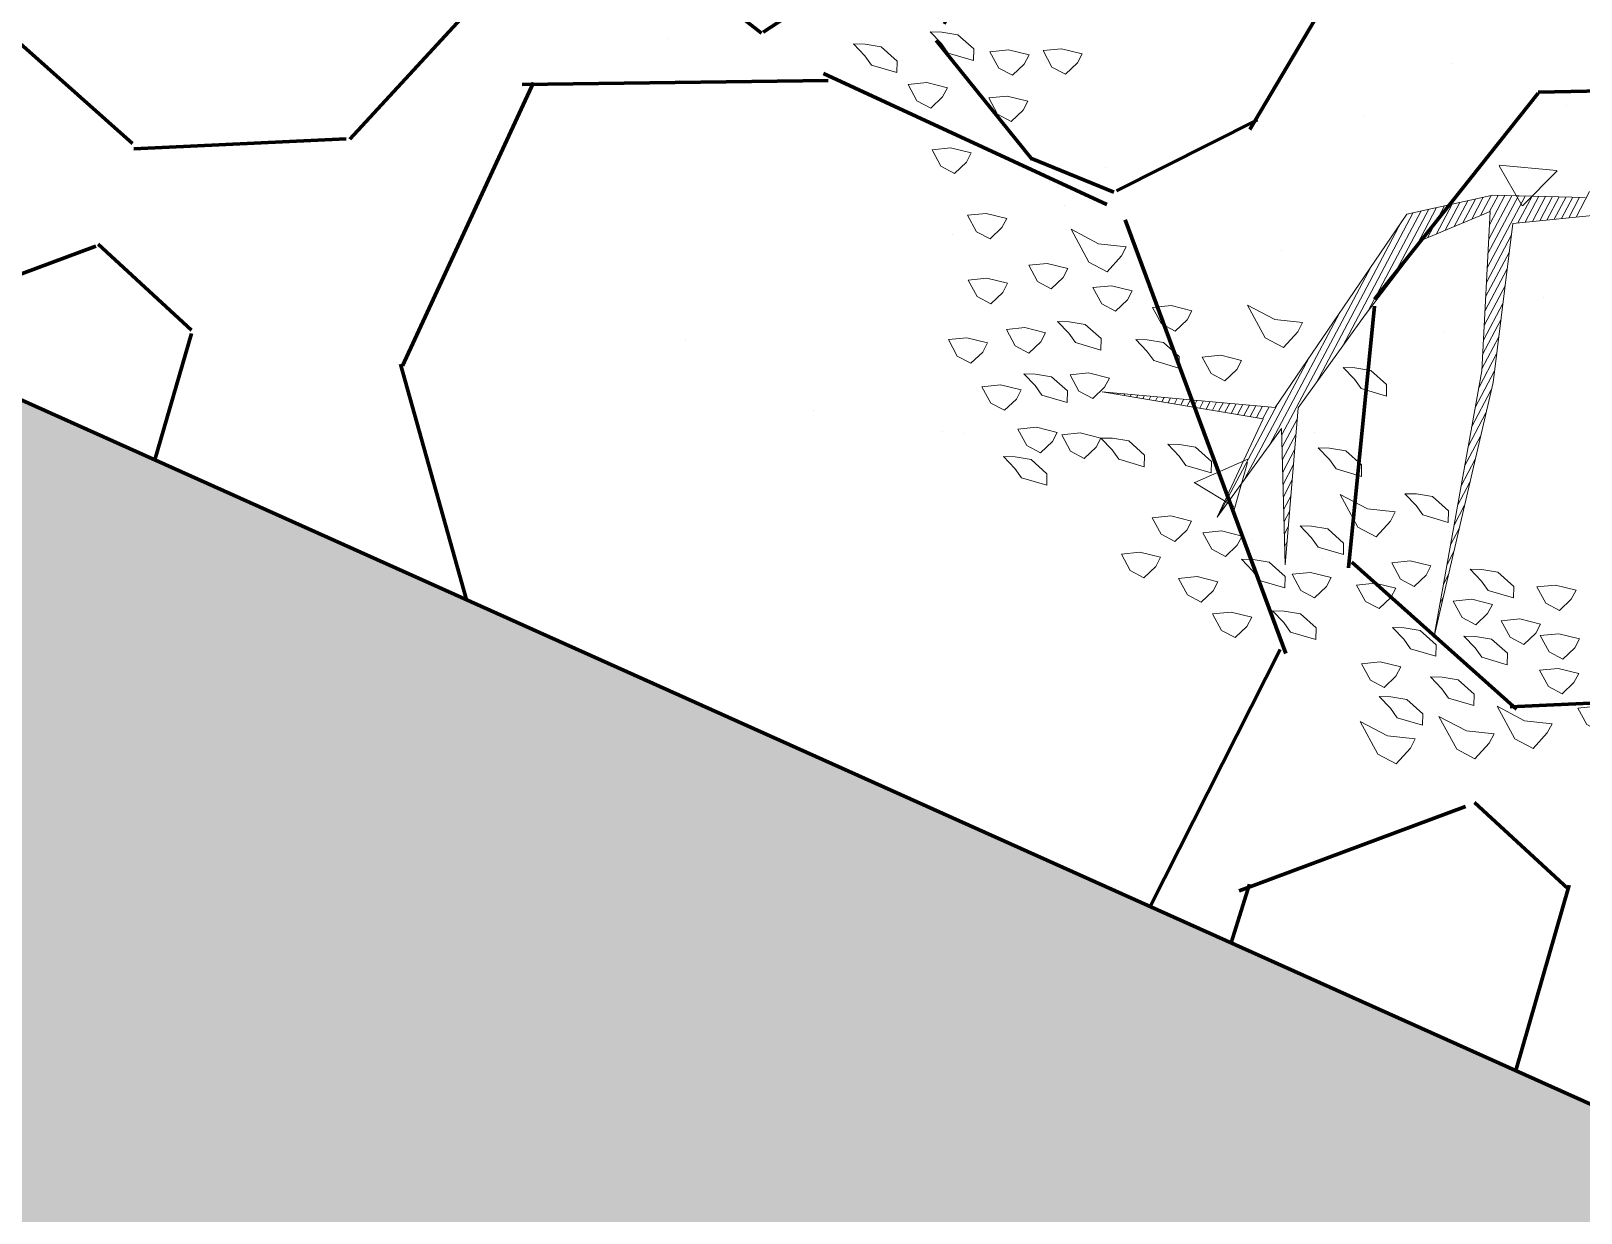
# Model space of a CAD drawing. Header units: millimetres. Extents: x 111 to 1506, y 14 to 566.
# Drawn here: x 243.345 to 245.119, y 193.169 to 194.522 of the extents above; entities that cross this region are included whole.
import ezdxf

# ---------------------------------------------------------------- set-up
doc = ezdxf.new("R2010")
doc.units = ezdxf.units.MM
for name, color, linetype, lineweight in [('ARBOLES', 78, 'Continuous', 5), ('G', 254, 'Continuous', 5), ('GRASS', 56, 'Continuous', 0)]:
    doc.layers.add(name, color=color, linetype=linetype, lineweight=lineweight)

# ---------------------------------------------------------------- blocks, each defined once
blk = doc.blocks.new('*X16')
at = {"color": 0}
for p, q in [((16.53211684007416, 17.11), (16.53250178836329, 17.11)), ((16.53545011110045, 17.1), (16.53669525836411, 17.1)), ((16.53878338212674, 17.09), (16.54088872836492, 17.09)), ((16.54211665315303, 17.08), (16.54508219836574, 17.08)), ((16.54544992417932, 17.07), (16.54927566836656, 17.07)), ((16.54878319520561, 17.06), (16.55346913836738, 17.06)), ((16.5521164662319, 17.05), (16.55766260836819, 17.05)), ((16.5554497372582, 17.04), (16.56185607836901, 17.04)), ((16.55878300828448, 17.03), (16.56604954836983, 17.03)), ((16.56211627931077, 17.02), (16.57024301837064, 17.02)), ((16.56544955033707, 17.01), (16.57443648837146, 17.01)), ((16.56878282136335, 17), (16.57862995837228, 17)), ((16.57211609238964, 16.99), (16.58282342837309, 16.99)), ((16.57544936341594, 16.98), (16.58701689837391, 16.98)), ((16.57878263444223, 16.97), (16.59121036837473, 16.97)), ((16.58211590546852, 16.96), (16.59540383837554, 16.96)), ((16.58544917649481, 16.95), (16.59959730837636, 16.95)), ((16.58878244752109, 16.94), (16.60379077837718, 16.94)), ((16.59211571854739, 16.93), (16.607984248378, 16.93)), ((16.59544898957368, 16.92), (16.61217771837881, 16.92)), ((16.59878226059997, 16.91), (16.61637118837963, 16.91)), ((16.60211553162626, 16.9), (16.62056465838045, 16.9)), ((16.60544880265255, 16.89), (16.62475812838126, 16.89)), ((16.60878207367884, 16.88), (16.62895159838208, 16.88)), ((16.61211534470513, 16.87), (16.6331450683829, 16.87)), ((16.61544861573142, 16.86), (16.63733853838371, 16.86)), ((16.44302188123667, 16.85), (16.64881313712697, 16.85)), ((16.51302057278878, 16.84), (16.73881145483683, 16.84)), ((16.58301926434086, 16.83), (16.82880977254665, 16.83)), ((16.58853140800541, 16.81), (16.64224241233268, 16.81)), ((16.60622338499111, 16.82), (16.91880809025651, 16.82)), ((16.70828617259745, 16.81), (17.00880640796636, 16.81)), ((16.55314745403402, 16.79), (16.59557661796462, 16.79)), ((16.57083943101972, 16.8), (16.61890951514865, 16.8)), ((16.78161813517583, 16.8), (17.03089946829199, 16.8)), ((16.8531901371519, 16.79), (17.0393608485895, 16.79)), ((16.50007152307694, 16.76), (16.52557792641252, 16.76)), ((16.51776350006263, 16.77), (16.54891082359655, 16.77)), ((16.53545547704833, 16.78), (16.57224372078059, 16.78)), ((16.91318901562512, 16.78), (17.047822228887, 16.78)), ((16.97318789409835, 16.77), (17.05628360918451, 16.77)), ((17.00543915516986, 16.76), (17.06474498948201, 16.76)), ((16.44699559211986, 16.73), (16.45557923486042, 16.73)), ((16.46468756910556, 16.74), (16.47891213204445, 16.74)), ((16.48237954609125, 16.75), (16.50224502922849, 16.75)), ((17.01766114893293, 16.75), (17.07320636977952, 16.75)), ((17.02988314269599, 16.74), (17.08166775007702, 16.74)), ((17.04210513645906, 16.73), (17.09012913037453, 16.73)), ((16.42930361513416, 16.72), (16.43224633767638, 16.72)), ((17.05432713022213, 16.72), (17.09859051067204, 16.72)), ((17.06654912398519, 16.71), (17.10705189096955, 16.71)), ((17.07191611900144, 16.68), (17.12628322965982, 16.68)), ((17.07877111774826, 16.7), (17.11551327126705, 16.7)), ((17.09099311151132, 16.69), (17.12128332312038, 16.69)), ((17.02884000112323, 16.66), (17.13628304273869, 16.66)), ((17.05037806006234, 16.67), (17.13128313619925, 16.67)), ((16.9642258243059, 16.63), (17.04772422536325, 16.63)), ((16.98576388324501, 16.64), (17.07408736893483, 16.64)), ((17.00730194218412, 16.65), (17.14128294927813, 16.65)), ((17.09638439757046, 16.64), (17.14628285581756, 16.64)), ((17.10305093962304, 16.63), (17.151282762357, 16.63)), ((16.92114970642769, 16.61), (16.99499793822011, 16.61)), ((16.9426877653668, 16.62), (17.02136108179169, 16.62)), ((17.10971748167562, 16.62), (17.15628266889643, 16.62)), ((17.1163840237282, 16.61), (17.16128257543587, 16.61)), ((16.85653552961037, 16.58), (16.91590850750541, 16.58)), ((16.87807358854948, 16.59), (16.94227165107697, 16.59)), ((16.89961164748859, 16.6), (16.96863479464855, 16.6)), ((17.12305056578078, 16.6), (17.1662824819753, 16.6)), ((17.12971710783336, 16.59), (17.17128238851474, 16.59)), ((17.13638364988594, 16.58), (17.17628229505417, 16.58)), ((16.79528174480739, 16.56), (16.86318222036226, 16.56)), ((16.82653116067887, 16.57), (16.88954536393383, 16.57)), ((17.14305019193853, 16.57), (17.18128220159361, 16.57)), ((17.14971673399111, 16.56), (17.19705354405891, 16.56)), ((16.70153349719299, 16.53), (16.75780430419236, 16.53)), ((16.73278291306445, 16.54), (16.7954959073358, 16.54)), ((16.76403232893593, 16.55), (16.83318751047924, 16.55)), ((16.60778524957856, 16.5), (16.64472949476205, 16.5)), ((16.63903466545004, 16.51), (16.68242109790549, 16.51)), ((16.67028408132151, 16.52), (16.72011270104892, 16.52)), ((16.54528641783562, 16.48), (16.56934628847517, 16.48)), ((16.57653583370709, 16.49), (16.60703789161862, 16.49)), ((16.45153817022119, 16.45), (16.45627147904485, 16.45)), ((16.48278758609267, 16.46), (16.4939630821883, 16.46)), ((16.51403700196414, 16.47), (16.53165468533173, 16.47))]:
    blk.add_line(p, q, dxfattribs=at)
blk = doc.blocks.new('E1E')
at = {"layer": 'ARBOLES', "ltscale": 0.2}
for p, q in [((96.6386149621664, 58.7496366377981), (96.6386149621664, 58.7496366377981)), ((96.7277282822967, 58.62182543325621), (96.7277282822967, 58.62182543325621)), ((96.26571117668692, 58.52697941621528), (96.26571117668692, 58.52697941621528)), ((96.78966623359914, 58.54178970831882), (96.78966623359914, 58.54178970831882)), ((96.40324373348395, 58.47991098517507), (96.40324373348395, 58.47991098517507)), ((96.78254370395635, 58.49458400585972), (96.72783416629368, 58.4545935578224)), ((96.80251741810768, 58.43103546995921), (96.77995417640331, 58.49070236014931)), ((96.62889396902955, 58.47879000403968), (96.62889396902955, 58.47879000403968)), ((96.80186923806689, 58.43172278558852), (96.72459673951076, 58.45139878143282)), ((96.20191572783341, 58.34612024460335), (96.14387078984957, 58.400791709007)), ((96.2113654874735, 58.4099156305238), (96.14412775275177, 58.40146243734311)), ((96.20252986078678, 58.34659609944917), (96.21172268730965, 58.40972081411546)), ((96.07875918467144, 58.33799653709393), (96.07875918467144, 58.33799653709393)), ((96.51043459591988, 58.25308733499712), (96.51043459591988, 58.25308733499712)), ((96.16592383663891, 58.19616972758949), (96.16592383663891, 58.19616972758949)), ((97.00958976368014, 58.18303610135143), (97.00958976368014, 58.18303610135143)), ((96.306264850295, 58.17706704225002), (96.306264850295, 58.17706704225002)), ((97.03201954071315, 58.16249022275364), (97.03201954071315, 58.16249022275364)), ((96.63062056546087, 58.01452995844754), (96.63062056546087, 58.01452995844754)), ((96.70753499190077, 58.02057577467239), (96.70753499190077, 58.02057577467239)), ((97.15457562237286, 58.0293402505511), (97.15457562237286, 58.0293402505511)), ((96.85353865605036, 57.95704455970865), (96.85353865605036, 57.95704455970865)), ((96.73290300122328, 57.91330490968679), (96.73290300122328, 57.91330490968679)), ((97.23205816898363, 57.8432536760411), (97.23205816898363, 57.8432536760411)), ((97.01894446700287, 57.55764712157661), (97.01894446700287, 57.55764712157661)), ((96.99552995423464, 57.50208050068003), (96.99552995423464, 57.50208050068003))]:
    blk.add_line(p, q, dxfattribs=at)
blk.add_lwpolyline([(96.13617329898493, 58.45415334667818), (96.23454369762548, 58.37325742798514), (96.34373736296122, 58.3205620668338), (96.65089543447088, 58.41836750189479), (96.82522823937035, 58.25439134121204), (96.67330342685267, 58.42055182519135), (96.80698992215157, 58.48787455675749), (96.66171870116585, 58.4465680594365), (96.77365889337779, 58.59773174830995), (96.6263028348107, 58.43859148156814), (96.47452767683836, 58.39438885696114), (96.34876826681278, 58.3617707414981), (96.25115932716395, 58.38844986840427), (96.39561920430927, 58.55409419370748), (96.67447715089683, 58.80296549498523), (96.39343459703099, 58.57650249667726), (96.2366784200555, 58.42097016121072), (96.12819632886308, 58.48956976677065)], dxfattribs=at)
for points in [[(96.55141438289905, 59.04432746574246), (96.57382237528081, 59.046511789039), (96.58251091954588, 59.02699961335502), (96.57819158983767, 59.00169518309933), (96.55649517159912, 59.01541510421139), (96.53840650892569, 59.03853521117053)], [(96.6324076930095, 59.00245589841705), (96.661319622378, 59.00753634899961), (96.67290434806473, 58.98152011475446), (96.66426568864814, 58.93091125424284), (96.64688860011795, 58.96993560561059), (96.61939981903612, 58.99666364384522)], [(96.56086438615596, 58.97059849827183), (96.5832723785376, 58.97278282156825), (96.5919609228028, 58.95327064588427), (96.58764159309449, 58.92796621562858), (96.56594517485601, 58.94168613674053), (96.54785651218248, 58.96480624369978)], [(96.70400088471165, 58.96419226236701), (96.73291281408017, 58.96927271294958), (96.74449753976698, 58.94325647870441), (96.73585888035022, 58.89264761819292), (96.71848179182, 58.93167196956067), (96.69099301073828, 58.9584000077953)], [(96.53052930850087, 58.93370955887217), (96.5529373008825, 58.93589388216871), (96.5616258451477, 58.91638170648484), (96.55730651543938, 58.89107727622904), (96.53561009720094, 58.90479719734109), (96.5175214345274, 58.92791730430036)], [(96.70913155826011, 58.86515886464057), (96.70984313240358, 58.88106310904907), (96.68885828830824, 58.91068727456972), (96.67874659575665, 58.89839096143638), (96.6838273844567, 58.86947859990532), (96.69901986570852, 58.85286255150735), (96.71131616553856, 58.8427505616708)], [(96.79368273908715, 58.90280851935783), (96.82259466845566, 58.90788896994039), (96.83417939414248, 58.88187273569524), (96.82554073472583, 58.83126387518363), (96.80816364619561, 58.87028822655138), (96.78067486511387, 58.8970162647859)], [(96.56020269686103, 58.88457321766786), (96.58261068924291, 58.88675754096429), (96.59129923350795, 58.86724536528055), (96.58697990379964, 58.84194093502474), (96.56528348556108, 58.85566085613669), (96.54719482288776, 58.87878096309582)], [(96.63829982554981, 58.84920570890374), (96.63901139969327, 58.86510995331223), (96.61802655559809, 58.89473411883277), (96.60791486304632, 58.88243780569955), (96.6129956517464, 58.85352544416848), (96.6281881329982, 58.83690939577063), (96.64048443282823, 58.82679740593385)], [(96.78143632410564, 58.84279947299915), (96.78214789824884, 58.85870371740775), (96.76116305415363, 58.88832788292818), (96.75105136160204, 58.87603156979507), (96.75613215030208, 58.84711920826389), (96.77132463155388, 58.83050315986593), (96.78362093138405, 58.82039117002925)], [(96.49297871971584, 58.87802024777811), (96.5153867120976, 58.88020457107465), (96.52407525636265, 58.86069239539079), (96.51975592665433, 58.83538796513521), (96.49805950841586, 58.84910788624704), (96.47997084574232, 58.87222799320629)], [(96.574733488818, 58.78193188866593), (96.57544506296136, 58.79783613307454), (96.55446021886614, 58.82746029859486), (96.54434852631441, 58.81516398546175), (96.54942931501448, 58.78625162393068), (96.56462179626641, 58.76963557553282), (96.57691809609643, 58.75952358569615)], [(96.59566844806469, 58.82242875934086), (96.61807644044649, 58.82461308263741), (96.62676498471151, 58.80510090695353), (96.6224456550032, 58.77979647669774), (96.60074923676477, 58.79351639780968), (96.58266057409132, 58.81663650476894)], [(96.70846986896541, 58.77913358403661), (96.70918144310863, 58.79503782844522), (96.68819659901344, 58.82466199396576), (96.6780849064618, 58.81236568083254), (96.68316569516188, 58.78345331930147), (96.6983581764137, 58.76683727090339), (96.71065447624372, 58.75672528106683)], [(96.74820506502888, 58.81241459216089), (96.77061305741057, 58.81459891545754), (96.77930160167573, 58.79508673977356), (96.77498227196742, 58.76978230951777), (96.75328585372887, 58.7835022306297), (96.7351971910554, 58.80662233758896)], [(96.62971105098171, 58.72847581219677), (96.65211904336347, 58.73066013549344), (96.66080758762863, 58.71114795980957), (96.6564882579202, 58.68584352955378), (96.63479183968178, 58.69956345066571), (96.61670317700843, 58.72268355762496)], [(96.68682333557527, 58.72273246895331), (96.70923132795716, 58.72491679224985), (96.71791987222221, 58.70540461656599), (96.7136005425139, 58.68010018631018), (96.69190412427545, 58.69382010742213), (96.67381546160202, 58.71694021438138)], [(96.82421735613607, 58.65921331397583), (96.82492893027955, 58.67511755838442), (96.80394408618432, 58.70474172390486), (96.79383239363271, 58.69244541077164), (96.7989131823328, 58.66353304924057), (96.81410566358448, 58.64691700084271), (96.82640196341451, 58.63680501100615)], [(96.58133719550156, 58.64458594356112), (96.58204876964504, 58.66049018796961), (96.56106392554979, 58.69011435349005), (96.5509522329982, 58.67781804035693), (96.55603302169828, 58.64890567882586), (96.57122550294996, 58.63228963042803), (96.58352180278, 58.62217764059145)], [(96.7475932605825, 58.65626827536157), (96.77000125296429, 58.65845259865812), (96.7786897972293, 58.63894042297424), (96.774370467521, 58.61363599271867), (96.75267404928258, 58.62735591383061), (96.73458538660911, 58.65047602078975)], [(96.62254542470023, 58.6395544043069), (96.65145735406865, 58.64463485488947), (96.66304207975548, 58.61861862064431), (96.65440342033882, 58.56800976013282), (96.63702633180871, 58.60703411150057), (96.60953755072687, 58.6337621497351)], [(96.72233897162748, 58.59046697443095), (96.72305054577072, 58.60637121883955), (96.70206570167572, 58.63599538435998), (96.69195400912399, 58.62369907122688), (96.69703479782395, 58.59478670969569), (96.71222727907585, 58.57817066129772), (96.72452357890593, 58.56805867146107)], [(96.86761019261318, 58.63177347175182), (96.89001818499484, 58.63395779504838), (96.89870672926003, 58.61444561936462), (96.8943873995517, 58.58914118910881), (96.87269098131316, 58.60286111022087), (96.85460231863969, 58.62598121718)], [(96.81415554843299, 58.57679596464736), (96.81486712257632, 58.59270020905586), (96.79388227848101, 58.62232437457639), (96.78377058592942, 58.61002806144317), (96.78885137462946, 58.5811156999121), (96.80404385588136, 58.56449965151414), (96.8163401557114, 58.55438766167758)], [(96.63636464251387, 58.5210088308966), (96.63707621665723, 58.53691307530509), (96.61609137256205, 58.56653724082565), (96.60597968001042, 58.55424092769253), (96.61106046871036, 58.52532856616136), (96.62625294996216, 58.50871251776339), (96.63854924979219, 58.49860052792682)], [(96.87416401444823, 58.5645485628425), (96.89657200683013, 58.56673288613904), (96.90526055109517, 58.54722071045516), (96.90094122138686, 58.52191628019936), (96.87924480314841, 58.53563620131129), (96.86115614047495, 58.55875630827043)], [(96.80912464458143, 58.53558728998296), (96.83153263696312, 58.53777161327961), (96.84022118122827, 58.51825943759575), (96.83590185151995, 58.49295500733994), (96.8142054332814, 58.50667492845189), (96.79611677060795, 58.52979503541125)], [(96.5409901949919, 58.45515861863764), (96.54170176913514, 58.47106286304613), (96.52071692503993, 58.50068702856678), (96.5106052324883, 58.48839071543356), (96.51568602118842, 58.45947835390238), (96.5308785024402, 58.44286230550442), (96.54317480227036, 58.43275031566786)], [(96.91542212849531, 58.4893959873929), (96.93783012087708, 58.49158031068945), (96.94651866514226, 58.4720681350056), (96.94219933543394, 58.44676370474978), (96.92050291719542, 58.46048362586185), (96.90241425452193, 58.48360373282109)], [(96.85109433277164, 58.47633895894209), (96.87350232515352, 58.47852328223863), (96.88219086941858, 58.45901110655465), (96.87787153971027, 58.43370667629897), (96.85617512147171, 58.44742659741091), (96.83808645879836, 58.47054670437005)], [(96.79621654030501, 58.38955296302031), (96.79692811444824, 58.4054572074289), (96.775943270353, 58.43508137294945), (96.76583157780139, 58.42278505981625), (96.77091236650148, 58.39387269828517), (96.78610484775326, 58.3772566498872), (96.79840114758332, 58.36714466005064)], [(96.56202492393551, 58.35541341692174), (96.59093685330394, 58.3604938675043), (96.60252157899087, 58.33447763325903), (96.59388291957424, 58.28386877274765), (96.57650583104387, 58.32289312411539), (96.54901704996216, 58.34962116234992)], [(96.86349040229872, 58.32598489671458), (96.86420197644208, 58.34188914112319), (96.84321713234687, 58.37151330664362), (96.83310543979513, 58.3592169935105), (96.8381862284952, 58.33030463197944), (96.85337870974712, 58.31368858358136), (96.86567500957715, 58.30357659374481)], [(96.66034543772768, 58.34463853442415), (96.68275343010956, 58.3468228577206), (96.69144197437453, 58.32731068203672), (96.68712264466619, 58.30200625178104), (96.66542622642777, 58.31572617289298), (96.64733756375419, 58.33884627985224)], [(96.87868288355041, 58.30936884831674), (96.9010908759323, 58.31155317161317), (96.90977942019748, 58.2920409959293), (96.90546009048904, 58.26673656567372), (96.8837636722506, 58.28045648678567), (96.86567500957715, 58.30357659374481)], [(96.74210020682999, 58.24855017531188), (96.74281178097333, 58.26445441972047), (96.72182693687813, 58.29407858524091), (96.71171524432638, 58.28178227210768), (96.71679603302657, 58.25286991057662), (96.73198851427829, 58.23625386217866), (96.7442848141083, 58.22614187234198)], [(96.9849803674644, 58.26317754572669), (96.98569194160773, 58.27908179013518), (96.96470709751264, 58.30870595565572), (96.9545954049609, 58.2964096425225), (96.95967619366108, 58.26749728099144), (96.97486867491277, 58.25088123259336), (96.9871649747428, 58.24076924275678)], [(96.92136414588406, 58.26602476168424), (96.94377213826593, 58.2682090849808), (96.952460682531, 58.24869690929692), (96.94814135282269, 58.22339247904112), (96.92644493458424, 58.23711240015307), (96.9083562719108, 58.26023250711232)], [(96.67198004826305, 58.24850126398353), (96.69438804064468, 58.25068558728007), (96.70307658490984, 58.2311734115962), (96.69875725520151, 58.20586898134052), (96.67706083696308, 58.21958890245245), (96.65897217428954, 58.2427090094117)], [(96.81872430238373, 58.25149521392614), (96.84113229476549, 58.25367953722279), (96.84982083903051, 58.2341673615388), (96.8455015093222, 58.20886293128312), (96.82380509108377, 58.22258285239495), (96.80571642841032, 58.24570295935433)], [(96.89250210136416, 58.19082327490632), (96.89321367550751, 58.20672751931493), (96.8722288314122, 58.23635168483535), (96.86211713886057, 58.22405537170214), (96.86719792756064, 58.19514301017117), (96.88239040881255, 58.1785269617731), (96.8946867086426, 58.16841497193654)], [(96.81155867610224, 58.16257380603627), (96.81227025024548, 58.17847805044486), (96.79128540615027, 58.2081022159653), (96.78117371359863, 58.19580590283218), (96.78625450229872, 58.16689354130101), (96.80144698355042, 58.15027749290315), (96.81374328338043, 58.1401655030666)], [(96.92431021215431, 58.18939966692759), (96.94671820453614, 58.19158399022414), (96.95540674880115, 58.17207181454027), (96.95108741909284, 58.14676738428447), (96.9293910008544, 58.1604873053964), (96.91130233818096, 58.18360741235567)], [(96.71974209929665, 58.17624481581997), (96.74215009167841, 58.17842913911651), (96.75083863594357, 58.15891696343264), (96.74651930623524, 58.13361253317684), (96.7248228879968, 58.14733245428879), (96.70673422532325, 58.17045256124803)], [(96.84915914973585, 58.14814208093484), (96.87156714211748, 58.15032640423151), (96.88025568638254, 58.13081422854764), (96.8759363566743, 58.10550979829185), (96.8542399384359, 58.11922971940377), (96.8361512757623, 58.14234982636303)], [(96.6886954474982, 58.12345163201193), (96.71760737686684, 58.1285320825944), (96.72919210255344, 58.10251584834922), (96.72055344313699, 58.05190698783762), (96.70317635460678, 58.09093133920548), (96.67568757352494, 58.11765937744001)], [(96.77040033175207, 58.09748430909512), (96.79280832413387, 58.09966863239155), (96.80149686839891, 58.08015645670779), (96.79717753869059, 58.054852026452), (96.77548112045216, 58.06857194756405), (96.75739245777862, 58.09169205452319)], [(96.92075234143776, 58.10987844488503), (96.94316033381966, 58.11206276818136), (96.95184887808472, 58.09255059249749), (96.94752954837641, 58.06724616224191), (96.92583313013796, 58.08096608335386), (96.90774446746437, 58.104086190313)], [(96.8484974604409, 58.06211680033088), (96.87090545282264, 58.06430112362754), (96.87959399708772, 58.04478894794367), (96.8752746673794, 58.01948451768786), (96.85357824914095, 58.03320443879993), (96.8354895864674, 58.05632454575918)], [(96.79433124211748, 57.99123504881781), (96.81673923449912, 57.99341937211447), (96.82542777876431, 57.9739071964305), (96.821108449056, 57.94860276617491), (96.79941203081756, 57.96232268728674), (96.78132336814409, 57.985442794246)], [(96.67151789836208, 57.881991838598), (96.69392589074384, 57.88417616189467), (96.702614435009, 57.86466398621069), (96.69829510530069, 57.83935955595489), (96.67659868706215, 57.85307947706705), (96.65851002438869, 57.87619958402618)], [(96.7770539232842, 57.89001732779484), (96.79946191566594, 57.8922016510914), (96.80815045993099, 57.87268947540763), (96.80383113022268, 57.84738504515182), (96.78213471198423, 57.86110496626377), (96.7640460493109, 57.88422507322303)], [(96.57248581042658, 57.8768624766872), (96.59489380280836, 57.87904679998386), (96.60358234707343, 57.85953462429988), (96.5992630173652, 57.8342301940442), (96.57756659912664, 57.84795011515625), (96.5594779364532, 57.87107022211539)], [(96.63107112815523, 57.83280658606535), (96.65347912053714, 57.8349909093619), (96.66216766480207, 57.81547873367803), (96.65784833509387, 57.79017430342222), (96.63615191685543, 57.80389422453429), (96.61806325418188, 57.82701433149342)], [(96.74748030462095, 57.79891159660853), (96.76988829700274, 57.80109591990497), (96.77857684126768, 57.78158374422109), (96.77425751155948, 57.75627931396529), (96.75256109332106, 57.76999923507735), (96.73447243064759, 57.7931193420366)], [(96.70342577884917, 57.74032615822846), (96.70413735299249, 57.75623040263707), (96.68315250889731, 57.7858545681576), (96.67304081634569, 57.77355825502438), (96.67812160504573, 57.74464589349332), (96.69331408629743, 57.72802984509535), (96.70561038612759, 57.71791785525879)], [(96.79671538878976, 57.68834260106659), (96.797426962933, 57.70424684547497), (96.77644211883788, 57.73387101099561), (96.76633042628616, 57.72157469786252), (96.77141121498623, 57.69266233633135), (96.78660369623813, 57.67604628793337), (96.79889999606822, 57.6659342980967)]]:
    blk.add_lwpolyline(points, close=True, dxfattribs=at)
at = {"layer": 'ARBOLES', "ltscale": 0.2, "xscale": 0.8372139817761642, "yscale": 0.8372139817761642, "zscale": 0.8372139817761642, "rotation": 204.0028523145856}
blk.add_blockref('*X16', (103.6395475192941, 76.97354757922794), dxfattribs=at)

msp = doc.modelspace()

# ---------------------------------------------------------------- hatches: boundary and pattern name
at = {"layer": 'G', "lineweight": 100, "ltscale": 1000}
h = msp.add_hatch(dxfattribs=at)
h.set_pattern_fill('AR-HBONE', color=256, scale=0.04599999999999999, angle=-22.08522832086834, style=0)
h.set_pattern_definition([(22.91477167913166, (777.2314303348064, 1670.63462945394), (0.097837146278343, 0.2411221532918743), [0.5519999999999998, -0.1839999999999999]), (112.9147716791316, (777.4009099846065, 1670.706271957454), (0.097837146278343, 0.2411221532918743), [0.5519999999999999, -0.184])])
edge = h.paths.add_edge_path()
edge.add_line((221.7473892507877, 201.0769939762462), (222.2417687523686, 203.5668404504517))
edge.add_line((222.2417687523686, 203.5668404504517), (283.2526508513097, 176.1821522132281))
edge.add_line((283.2526508513097, 176.1821522132281), (282.6155355253268, 174.2758931804485))
edge.add_line((282.6155355253268, 174.2758931804485), (222.0444349454494, 201.4631858158104))
at = {"layer": 'GRASS', "lineweight": 100, "ltscale": 1000, "true_color": 0x261a0d}
h = msp.add_hatch(dxfattribs=at)
h.set_pattern_fill('GRAVEL', color=28, scale=1.7, angle=-112.0852283208683)
h.set_pattern_definition([(115.9275591831317, (831.6558656637125, 1675.660298218435), (-9.063970477445864, 18.35468439347277), [0.2287111999999999, -22.64244968002528]), (72.8845124071316, (831.555865075233, 1675.865989448933), (-6.094838201485775, -19.54233730385667), [0.3924755999999997, -38.85507209409096]), (20.42521875713165, (831.6713700878337, 1676.241083559876), (-23.71965007661784, -8.721708562133985), [0.2767395999999996, -27.39725541336946]), (155.1884606851316, (831.5268325152146, 1677.015230115834), (30.86609512533933, -14.35876637157613), [0.3574045999999995, -35.38304867076923]), (180.7484258571317, (831.2024189288271, 1677.165209530979), (22.09903787548946, 0.2062158521636182), [0.3504634999999995, -34.69593431775004]), (245.1884606851316, (830.8519848498462, 1677.160631727058), (14.35876637157613, 30.86609512533933), [0.3574045999999996, -35.38304867076924]), (285.6090121458317, (830.7020054347012, 1676.836218140671), (-7.443358276317301, 26.87017710344271), [0.4726492999999999, -46.79224253315719]), (320.1701000540316, (830.8291817005419, 1676.381000393426), (30.18157129471496, -25.08869773786675), [0.4462295999999997, -44.17674654458273]), (9.344337294131659, (831.1718635674623, 1676.095185526626), (25.59182681762635, 4.292831249492636), [0.358615, -35.5029242865393]), (63.15112998813171, (831.5257202655963, 1676.153412987378), (-8.606190085402462, -16.68872350462789), [0.4094144, -20.06129638394691]), (110.3122094771315, (831.7106275701623, 1676.518692727739), (-9.657796932637883, 25.93408873293846), [0.5294615999999999, -52.41673750815132]), (26.72884651313167, (830.8782964886014, 1675.462110988985), (13.92580708083157, 7.191793736437567), [0.1807116999999998, -17.89053618164897]), (59.38400606913165, (831.039698945973, 1675.543389810054), (-11.45980388463115, -19.20007538854451), [0.3438028999999997, -34.03656940746687]), (112.9147716791316, (831.2147918799569, 1675.83926725845), (-1.575263513412269, 0.6391751429081425), [0.2404157, -2.163747356034269]), (91.11336219313161, (831.4485657615699, 1675.872834687239), (-0.04534868771620765, -9.154667852878214), [0.1294685999999998, -12.81734567996862]), (179.7161811651316, (831.4460501161713, 1676.002278387466), (5.36496568314527, -0.3422619153127439), [0.1830950999999999, -8.971685072128647]), (278.8785282112316, (831.2629567591134, 1676.00318536122), (1.233001598100129, -6.004140826053566), [0.2973793, -9.615238921237006]), (49.4798228561317, (831.3088542038845, 1675.709370071347), (-2.853613799228716, -2.511351883916598), [0.2150346999999999, -5.160837322286275]), (264.3043120131317, (831.8167716990579, 1676.915931225245), (-1.665960888844636, -17.67016056284828), [0.3012399999999996, -29.82283674933795]), (318.2609476210316, (831.7868751004343, 1676.616177670819), (-14.77119807590796, 13.33198062564363), [0.2527236999999999, -25.01959317044229]), (181.1133621931316, (831.6239069065672, 1675.581535042765), (9.154667852878212, -0.04534868771621606), [0.2589354999999999, -12.68787877996863]), (231.5252313451316, (831.3650195061147, 1675.576503751967), (11.11754196931903, 13.83510970539912), [0.3012399999999996, -29.82283674933727]), (227.3587264591317, (830.8401083207423, 1677.312219813848), (6.346402741365738, 6.597967281245549), [0.2904959999999997, -14.23431036703974]), (182.6899122481317, (830.6433244870724, 1677.098528160277), (20.52377436207706, 0.8453909950718471), [0.2434025999999999, -24.09689320756919]), (314.7161811655316, (830.0422516417256, 1676.204957550539), (6.597967281245471, -6.346402741365628), [0.2589354999999999, -12.68787877996862]), (265.2687963154316, (830.2244380250287, 1676.020957219727), (2.00822280415695, 23.03512624599356), [0.2849726999999996, -28.21222014420798]), (317.3587264595316, (830.3554474617506, 1676.976836672111), (-6.597967281245432, 6.346402741365659), [0.1452479999999997, -14.37955836703973]), (349.2247041531316, (830.0806021503, 1676.299473361343), (6.940229196557683, -0.9814370582204304), [0.08668299999999995, -8.581650173107754]), (53.87852821113169, (830.1657570773997, 1676.283267239332), (-3.492788942136906, -4.086615397328875), [0.3504634999999999, -6.658816063550089]), (73.92377763613156, (830.372355281652, 1676.566361184869), (-4.816487915669533, -16.391810277032), [0.3247849999999997, -32.15366939672273]), (191.6048392051316, (831.1211830429066, 1676.060711124082), (3.789702169732906, 0.2969132275959935), [0.2451773999999997, -5.884259768288793]), (241.0719982661315, (830.8810174098645, 1676.011391060158), (-14.01650445626399, -25.501129442194), [0.4280497999999999, -42.3768564608481]), (308.8601675800316, (830.673965718735, 1675.636750436092), (-8.470144022253866, 10.77528005400675), [0.1750251999999999, -17.32754603967789]), (337.9147716791317, (830.7837806777968, 1675.500461497559), (2.21443865632056, 0.9360883705041902), [0.102, -1.598]), (8.171208843131655, (830.4323966899125, 1676.57869120085), (-13.58354516551939, -1.826828053292215), [0.2361708, -23.38098398206466]), (295.9275591833316, (830.6661705715256, 1676.61225862964), (9.063970477445858, -18.35468439347265), [0.4574223999999998, -22.41373848002528]), (247.9147716791316, (830.8661717484846, 1676.200876168645), (0.9360883705041905, -2.21443865632056), [0.4419999999999999, -1.258]), (213.2196181481317, (830.6999862113285, 1675.791307655157), (-17.41859602296829, -11.27840913376679), [0.2687937999999995, -26.61056631143137]), (141.9693757781317, (830.4751197265433, 1675.644049161275), (-5.661878910741299, 4.131964085045179), [0.2475233999999999, -12.12866341177684]), (95.56074704313163, (830.2801498403817, 1675.796544221819), (-3.608307418868343, 36.32175818391693), [0.4030104999999996, -39.89810610984092]), (63.34085041913167, (830.2410976339172, 1676.197658825355), (9.884540371218755, 19.83925053145262), [0.4263582999999996, -42.20942479354709])])
h.paths.add_polyline_path([(252.7472098018391, 189.8744963318399), (236.2912830150011, 197.2607266109126), (243.2220114249691, 197.8670867767619)])

# ---------------------------------------------------------------- linework, layer by layer
at = {"lineweight": 100, "ltscale": 1000}
msp.add_line((222.2417687523686, 203.5668404504517), (283.2526508513097, 176.1821522132281), dxfattribs=at)

# ---------------------------------------------------------------- block references
at = {"layer": 'ARBOLES', "color": 0, "xscale": 0.8310831642732953, "yscale": 0.8310831642732953, "zscale": 0.8310831642732953, "rotation": 218.0875778470351}
msp.add_blockref('E1E', (278.0410361161279, 281.8534995771867), dxfattribs=at)

doc.saveas('drawing.dxf')
